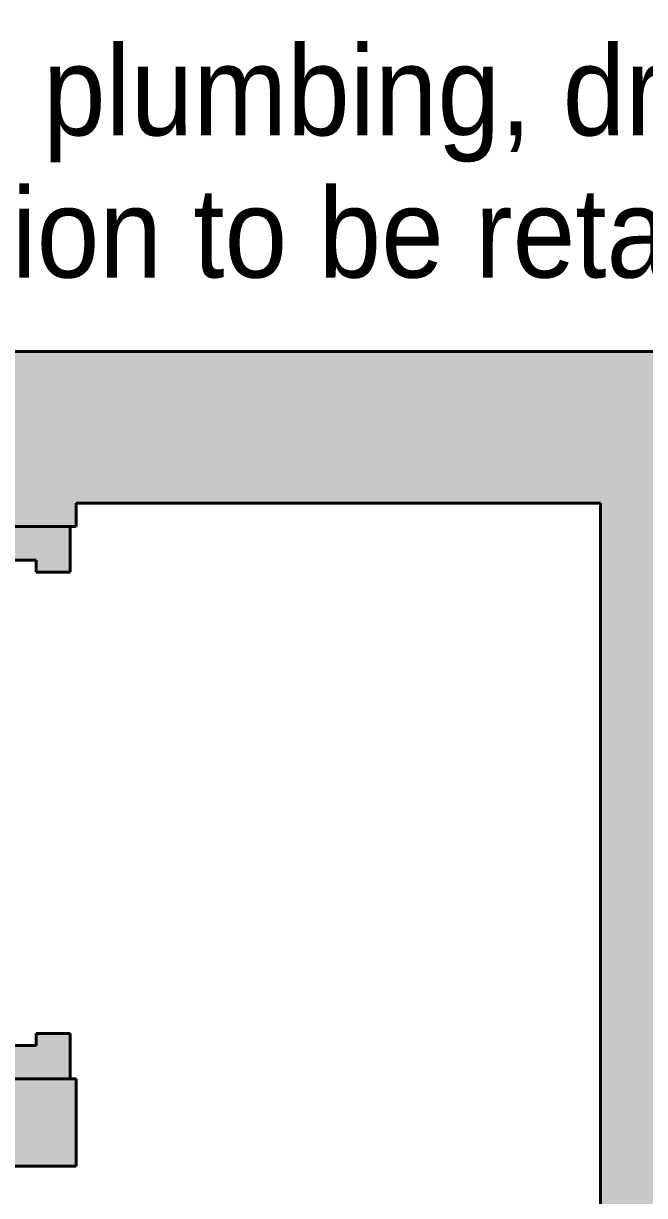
# Model space of a CAD drawing. Header units: millimetres. Extents: x -44657 to 28812, y -28146 to 16565.
# Drawn here: x 2744 to 3784, y -5627 to -3663 of the extents above; entities that cross this region are included whole.
import ezdxf

# ---------------------------------------------------------------- set-up
doc = ezdxf.new("R2010")
doc.units = ezdxf.units.MM
for name, color, linetype, lineweight in [('A-DOOR', 31, 'Continuous', 9), ('A-WALL-PATT', 111, 'Continuous', 9), ('G-ANNO-TEXT', 231, 'Continuous', 5), ('I-WALL', 2, 'Continuous', 9)]:
    doc.layers.add(name, color=color, linetype=linetype, lineweight=lineweight)
doc.styles.add('Arial_5', font='arial.ttf', dxfattribs={"width": 0.9, "height": 150})

# ---------------------------------------------------------------- blocks, each defined once
blk = doc.blocks.new('Door Timber Frame - Single - Single Timber Framed Flush Panel - 813x2032mm-612731-NEW PROPOSED GROUND STOREY PLAN _White Box_')
at = {"layer": 'A-DOOR'}
h = blk.add_hatch(color=9, dxfattribs=at)
h.paths.add_polyline_path([(-199.5, -57), (-123.5, -57), (-123.5, 0), (-143.5, 0), (-143.5, 50), (-199.5, 50)])
h.paths.add_polyline_path([(649.5, -57), (725.5, -57), (725.5, 50), (669.5, 50), (669.5, 0), (649.5, 0)])
at = {"layer": 'A-DOOR', "color": 55}
for p, q in [((-109.5, 863), (-143.5, 863)), ((-143.5, 863), (-143.5, 50)), ((-109.5, 50), (-109.5, 863)), ((-143.5, 50), (-109.5, 50))]:
    blk.add_line(p, q, dxfattribs=at)
at = {"layer": 'A-DOOR', "color": 8, "lineweight": 40}
for p, q in [((-199.5, -57), (-199.5, 50)), ((-199.5, 50), (-143.5, 50)), ((-143.5, 50), (-143.5, 0)), ((669.5, 0), (669.5, 50)), ((669.5, 50), (725.5, 50)), ((725.5, 50), (725.5, -57)), ((649.5, 0), (669.5, 0)), ((649.5, -57), (649.5, 0)), ((-143.5, 0), (-123.5, 0)), ((-123.5, 0), (-123.5, -57)), ((-123.5, -57), (-199.5, -57)), ((725.5, -57), (649.5, -57))]:
    blk.add_line(p, q, dxfattribs=at)
at = {"layer": 'A-DOOR', "color": 55}
blk.add_arc((-143.5, 50), 813, 0, 87.6032, dxfattribs=at)

msp = doc.modelspace()

# ---------------------------------------------------------------- hatches: boundary and pattern name
at = {"layer": 'A-WALL-PATT'}
h = msp.add_hatch(color=9, dxfattribs=at)
h.paths.add_polyline_path([(5725.3, -4466.7), (6132.4, -4466.7), (6132.4, -4212.7), (1006.4, -4212.7), (1006.4, -4466.7), (5515.4, -4466.7)])
h.paths.add_polyline_path([(5352.7, -4377.2), (5085.4, -4377.2), (5085.4, -4361.7), (5089.9, -4361.7), (5089.9, -4317.7), (5085.4, -4317.7), (5085.4, -4302.2), (5685.4, -4302.2), (5685.4, -4317.7), (5680.9, -4317.7), (5680.9, -4361.7), (5685.4, -4361.7), (5685.4, -4377.2), (5655.4, -4377.2)])
h.paths.add_polyline_path([(4030.4, -4377.2), (4000.4, -4377.2), (4000.4, -4361.7), (4004.9, -4361.7), (4004.9, -4317.7), (4000.4, -4317.7), (4000.4, -4302.2), (4600.4, -4302.2), (4600.4, -4317.7), (4595.9, -4317.7), (4595.9, -4361.7), (4600.4, -4361.7), (4600.4, -4377.2), (4045.8, -4377.2)])
h.paths.add_polyline_path([(2385.4, -4350.7), (1425.4, -4350.7), (1425.4, -4294.7), (2385.4, -4294.7), (2385.4, -4342.2)])
h = msp.add_hatch(color=9, dxfattribs=at)
h.paths.add_polyline_path([(2822.4, -5443.3), (2832.4, -5443.3), (2832.4, -5431.3), (2698.4, -5431.3), (2698.4, -5443.3), (2715.4, -5443.3)])
h.paths.add_polyline_path([(2765.4, -4506.3), (2832.4, -4506.3), (2832.4, -4466.7), (2698.4, -4466.7), (2698.4, -4506.3), (2715.4, -4506.3)])
h = msp.add_hatch(color=9, dxfattribs=at)
h.paths.add_polyline_path([(3844.4, -7548.7), (3844.4, -7434.2), (3710.4, -7434.2), (3710.4, -7548.7), (3834.4, -7548.7)])
h.paths.add_polyline_path([(3727.4, -6509.2), (3844.4, -6509.2), (3844.4, -4466.7), (3710.4, -4466.7), (3710.4, -6509.2)])
msp.add_hatch(color=9, dxfattribs=at).paths.add_polyline_path([(2832.4, -5577.3), (2832.4, -5443.3), (1006.4, -5443.3), (1006.4, -5577.3), (2366.4, -5577.3)])

# ---------------------------------------------------------------- linework, layer by layer
at = {"layer": 'I-WALL', "color": 8, "lineweight": 40}
for p, q in [((6132.4, -4212.7), (1006.4, -4212.7)), ((2832.4, -4466.7), (3710.4, -4466.7)), ((2832.4, -4506.3), (2832.4, -4466.7)), ((3710.4, -4466.7), (3710.4, -6509.2)), ((2822.4, -4506.3), (2832.4, -4506.3)), ((2832.4, -5431.3), (2822.4, -5431.3)), ((2832.4, -5577.3), (2832.4, -5431.3)), ((1006.4, -5577.3), (2832.4, -5577.3))]:
    msp.add_line(p, q, dxfattribs=at)

# ---------------------------------------------------------------- block references
at = {"layer": 'A-DOOR', "color": 55, "rotation": 89.99999999999973}
msp.add_blockref('Door Timber Frame - Single - Single Timber Framed Flush Panel - 813x2032mm-612731-NEW PROPOSED GROUND STOREY PLAN _White Box_', (2765.4, -5231.8), dxfattribs=at)

# ---------------------------------------------------------------- texts
at = {"layer": 'G-ANNO-TEXT', "color": 7, "insert": (2064.2, -3700.9), "char_height": 150, "width": 3903.416, "attachment_point": 1, "style": 'Arial_5', "bg_fill": 3, "box_fill_scale": 1.25, "bg_fill_color": 256, "bg_fill_true_color": 13158600, "bg_fill_transparency": 0}
msp.add_mtext('Existing plumbing, drainage and water ', dxfattribs=at)

# ---------------------------------------------------------------- next in the draw order: texts
at = {"layer": 'G-ANNO-TEXT', "color": 7, "insert": (2064.2, -3939), "char_height": 150, "width": 4293.037, "attachment_point": 1, "style": 'Arial_5', "bg_fill": 3, "box_fill_scale": 1.25, "bg_fill_color": 256, "bg_fill_true_color": 13158600, "bg_fill_transparency": 0}
msp.add_mtext('reticulation to be retained for new sanware', dxfattribs=at)

doc.saveas('drawing.dxf')
